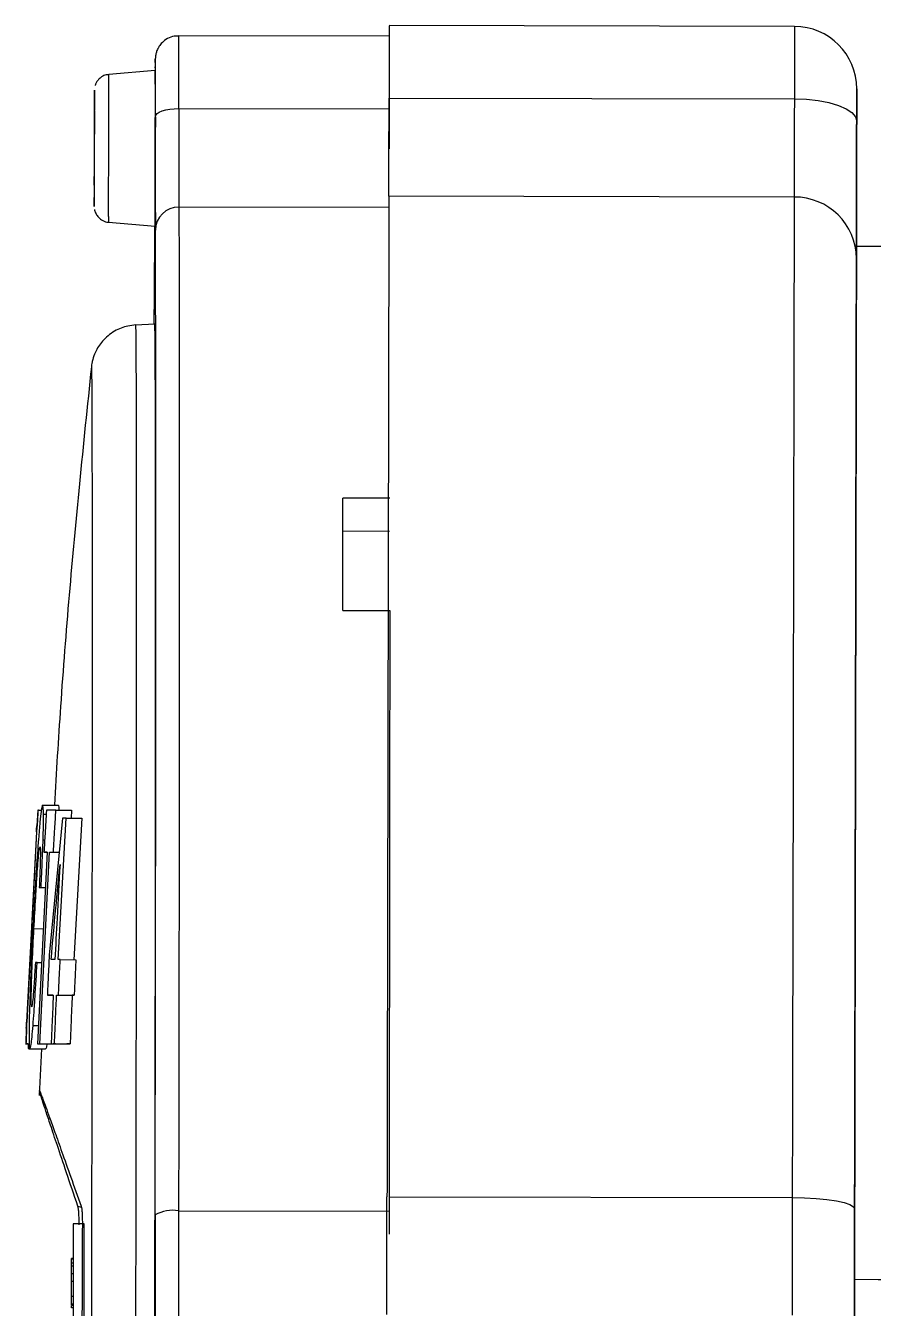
# Model space of a CAD drawing. Header units: millimetres. Extents: x 2384 to 4064, y 886 to 2074.
# Drawn here: x 2706.9 to 2761.3, y 1814.9 to 1897.2 of the extents above; entities that cross this region are included whole.
import ezdxf

# ---------------------------------------------------------------- set-up
doc = ezdxf.new("R2010")
doc.units = ezdxf.units.MM

msp = doc.modelspace()

# ---------------------------------------------------------------- linework, layer by layer
at = {"color": 7, "linetype": 'Continuous', "lineweight": 25}
for p, q in [((2756.268, 1897.141), (2730.268, 1897.19)), ((2730.268, 1896.515), (2716.768, 1896.54)), ((2715.263, 1894.317), (2712.276, 1894.062)), ((2715.267, 1892.317), (2715.267, 1892.317)), ((2730.271, 1892.543), (2756.259, 1892.494)), ((2716.77, 1891.872), (2730.27, 1891.847)), ((2711.347, 1885.582), (2711.347, 1885.584)), ((2715.255, 1886.317), (2715.256, 1886.317)), ((2730.271, 1885.524), (2716.771, 1885.55)), ((2756.247, 1886.195), (2730.247, 1886.244)), ((2712.258, 1884.584), (2715.245, 1884.317)), ((2715.222, 1884.319), (2715.22, 1884.077)), ((2765.241, 1883.007), (2760.241, 1883.017)), ((2715.233, 1878.045), (2713.996, 1877.982)), ((2711.163, 1875.3), (2711.164, 1875.308)), ((2730.302, 1866.876), (2727.302, 1866.881)), ((2727.302, 1864.771), (2730.295, 1864.765)), ((2727.301, 1859.666), (2730.301, 1859.661)), ((2707.727, 1846.857), (2707.664, 1845.857)), ((2707.725, 1846.857), (2707.764, 1846.857)), ((2707.764, 1846.857), (2707.727, 1846.857)), ((2707.764, 1846.857), (2707.958, 1846.857)), ((2708.035, 1847.183), (2709.037, 1847.181)), ((2708.889, 1846.855), (2708.285, 1846.856)), ((2708.889, 1846.855), (2709.893, 1846.853)), ((2709.893, 1846.853), (2709.861, 1846.344)), ((2708.093, 1846.592), (2708.268, 1846.592)), ((2709.312, 1846.345), (2708.46, 1837.559)), ((2709.038, 1837.262), (2709.545, 1846.345)), ((2709.545, 1846.345), (2710.55, 1846.343)), ((2710.55, 1846.343), (2710.042, 1837.26)), ((2707.645, 1845.456), (2707.012, 1833.261)), ((2707.029, 1833.261), (2707.662, 1845.455)), ((2708.165, 1844.92), (2708.066, 1844.92)), ((2708.319, 1844.168), (2707.705, 1831.857)), ((2707.86, 1831.857), (2708.474, 1844.168)), ((2708.319, 1844.168), (2708.12, 1844.168)), ((2708.474, 1844.168), (2709.101, 1844.166)), ((2708.724, 1844.167), (2709.101, 1844.166)), ((2707.821, 1841.898), (2708.206, 1841.897)), ((2707.935, 1841.898), (2708.206, 1841.897)), ((2707.475, 1839.251), (2708.074, 1839.25)), ((2707.682, 1837.071), (2707.965, 1837.071)), ((2709.163, 1837.262), (2710.167, 1837.26)), ((2708.719, 1834.982), (2708.338, 1834.982)), ((2708.931, 1834.981), (2709.935, 1834.979)), ((2709.055, 1834.981), (2710.059, 1834.979)), ((2706.99, 1832.859), (2706.949, 1831.859)), ((2707.421, 1833.042), (2707.764, 1833.041)), ((2706.949, 1831.859), (2706.947, 1831.859)), ((2706.947, 1831.859), (2706.949, 1831.859)), ((2706.949, 1831.859), (2706.986, 1831.859)), ((2706.949, 1831.859), (2707.177, 1831.858)), ((2706.986, 1831.859), (2707.177, 1831.858)), ((2707.143, 1831.543), (2707.22, 1831.543)), ((2707.22, 1831.543), (2708.221, 1831.541)), ((2707.705, 1831.857), (2708.586, 1831.856)), ((2707.953, 1831.541), (2707.822, 1828.549)), ((2707.86, 1831.857), (2708.586, 1831.856)), ((2708.586, 1831.856), (2709.589, 1831.854)), ((2708.797, 1831.855), (2709.8, 1831.853)), ((2707.836, 1828.847), (2707.834, 1828.857)), ((2710.3, 1821.436), (2710.516, 1821.387)), ((2730.262, 1822.05), (2756.127, 1822.002)), ((2716.76, 1821.153), (2730.26, 1821.127)), ((2709.992, 1820.31), (2709.992, 1794.31)), ((2710.692, 1820.31), (2709.992, 1820.31)), ((2710.692, 1794.31), (2710.692, 1820.31)), ((2709.992, 1818.082), (2709.892, 1818.082)), ((2709.892, 1818.055), (2709.892, 1818.082)), ((2709.892, 1818.055), (2709.992, 1818.055)), ((2709.892, 1817.785), (2709.892, 1818.055)), ((2709.992, 1817.785), (2709.892, 1817.785)), ((2709.892, 1817.596), (2709.892, 1817.785)), ((2709.992, 1817.596), (2709.892, 1817.596)), ((2709.892, 1817.109), (2709.892, 1817.596)), ((2709.992, 1817.109), (2709.892, 1817.109)), ((2709.892, 1816.622), (2709.892, 1817.109)), ((2709.992, 1816.622), (2709.892, 1816.622)), ((2709.892, 1815.649), (2709.892, 1816.622)), ((2765.117, 1816.683), (2760.117, 1816.73)), ((2765.117, 1816.721), (2760.117, 1816.73)), ((2709.992, 1815.649), (2709.892, 1815.649)), ((2709.892, 1815.162), (2709.892, 1815.649)), ((2709.992, 1815.162), (2709.892, 1815.162)), ((2709.992, 1815.081), (2709.892, 1815.081)), ((2709.992, 1814.918), (2709.892, 1814.918))]:
    msp.add_line(p, q, dxfattribs=at)
at = {"color": 7, "linetype": 'Continuous', "lineweight": 25, "flags": 128}
for points in [[(2756.268, 1897.141), (2756.268, 1896.936), (2756.266, 1896.323), (2756.265, 1895.336), (2756.262, 1894.035), (2756.259, 1892.494)], [(2715.26, 1894.622), (2715.26, 1894.585), (2715.259, 1894.317)], [(2715.265, 1895.034), (2715.263, 1894.992), (2715.26, 1894.622)], [(2715.242, 1884.318), (2715.244, 1884.143), (2715.247, 1884.32), (2715.25, 1884.84), (2715.253, 1885.666), (2715.257, 1886.743), (2715.26, 1887.997), (2715.263, 1889.343), (2715.265, 1890.689), (2715.267, 1891.943), (2715.267, 1893.02), (2715.267, 1893.847), (2715.266, 1894.366), (2715.264, 1894.543)], [(2715.264, 1894.543), (2715.261, 1894.366), (2715.261, 1894.317)], [(2730.272, 1894.396), (2730.272, 1893.267), (2730.27, 1891.847)], [(2711.35, 1885.866), (2711.353, 1886.477), (2711.356, 1887.366), (2711.359, 1888.448), (2711.361, 1889.615), (2711.363, 1890.754), (2711.363, 1891.753), (2711.363, 1892.514), (2711.362, 1892.963), (2711.361, 1893.056), (2711.358, 1892.784), (2711.355, 1892.173), (2711.352, 1891.283), (2711.349, 1890.202), (2711.347, 1889.034), (2711.345, 1887.896), (2711.345, 1886.897), (2711.345, 1886.136), (2711.346, 1885.686), (2711.347, 1885.582)], [(2756.259, 1892.494), (2756.257, 1891.321), (2756.255, 1890.226), (2756.253, 1889.228), (2756.251, 1888.343), (2756.25, 1887.586), (2756.249, 1886.969), (2756.248, 1886.503), (2756.247, 1886.195)], [(2756.259, 1892.494), (2757.04, 1892.465), (2757.79, 1892.383), (2758.481, 1892.251), (2759.087, 1892.073), (2759.584, 1891.857), (2759.953, 1891.612), (2760.18, 1891.345), (2760.257, 1891.068)], [(2715.267, 1891.347), (2715.296, 1891.45), (2715.382, 1891.549), (2715.522, 1891.64), (2715.709, 1891.72), (2715.936, 1891.785), (2716.196, 1891.833), (2716.478, 1891.862), (2716.77, 1891.872)], [(2730.27, 1891.847), (2730.269, 1890.672), (2730.268, 1889.575), (2730.268, 1889.284)], [(2711.347, 1885.584), (2711.347, 1885.594), (2711.35, 1885.866)], [(2716.771, 1885.55), (2716.778, 1884.409), (2716.784, 1882.918), (2716.789, 1881.082), (2716.794, 1878.911), (2716.797, 1876.413), (2716.8, 1873.601), (2716.802, 1870.486), (2716.802, 1867.084), (2716.802, 1863.409), (2716.801, 1859.478), (2716.799, 1855.309), (2716.796, 1850.92), (2716.792, 1846.332), (2716.787, 1841.565), (2716.782, 1836.641), (2716.775, 1831.583), (2716.768, 1826.412), (2716.76, 1821.153)], [(2756.247, 1886.195), (2756.245, 1885.072), (2756.242, 1883.597), (2756.239, 1881.777), (2756.235, 1879.621), (2756.23, 1877.139), (2756.225, 1874.341), (2756.219, 1871.24), (2756.213, 1867.851), (2756.206, 1864.188), (2756.199, 1860.268), (2756.191, 1856.11), (2756.182, 1851.731), (2756.174, 1847.152), (2756.165, 1842.393), (2756.156, 1837.476), (2756.146, 1832.423), (2756.136, 1827.257), (2756.127, 1822.002)], [(2712.262, 1884.943), (2712.259, 1884.618), (2712.258, 1884.584)], [(2715.249, 1884.696), (2715.246, 1884.353), (2715.245, 1884.317)], [(2715.257, 1820.887), (2715.265, 1826.048), (2715.272, 1831.122), (2715.278, 1836.085), (2715.284, 1840.917), (2715.289, 1845.594), (2715.292, 1850.096), (2715.295, 1854.403), (2715.297, 1858.494), (2715.298, 1862.351), (2715.298, 1865.957), (2715.298, 1869.296), (2715.296, 1872.352), (2715.294, 1875.112), (2715.29, 1877.562), (2715.286, 1879.693), (2715.281, 1881.494), (2715.275, 1882.958), (2715.268, 1884.077)], [(2713.996, 1877.982), (2714.001, 1877.904), (2714.009, 1877.494), (2714.016, 1876.735), (2714.022, 1875.63), (2714.028, 1874.185), (2714.033, 1872.407), (2714.036, 1870.305), (2714.039, 1867.888), (2714.041, 1865.171), (2714.043, 1862.164), (2714.043, 1858.884), (2714.042, 1855.347), (2714.041, 1851.57), (2714.038, 1847.572), (2714.035, 1843.372), (2714.031, 1838.992), (2714.026, 1834.453), (2714.02, 1829.778), (2714.014, 1824.988), (2714.006, 1820.11), (2713.998, 1815.165), (2713.992, 1811.707)], [(2715.23, 1811.813), (2715.232, 1813.118), (2715.24, 1818.106), (2715.248, 1823.037), (2715.255, 1827.887), (2715.261, 1832.633), (2715.266, 1837.25), (2715.271, 1841.716), (2715.274, 1846.008), (2715.277, 1850.105), (2715.279, 1853.986), (2715.28, 1857.633), (2715.28, 1861.026), (2715.279, 1864.15), (2715.277, 1866.988), (2715.275, 1869.526), (2715.271, 1871.752), (2715.267, 1873.655), (2715.261, 1875.225), (2715.255, 1876.454), (2715.249, 1877.336), (2715.241, 1877.868), (2715.233, 1878.045)], [(2727.301, 1859.666), (2727.301, 1860.618), (2727.302, 1861.556), (2727.302, 1862.479), (2727.302, 1863.389), (2727.302, 1864.284), (2727.302, 1865.165), (2727.302, 1866.031), (2727.302, 1866.881)], [(2730.301, 1859.661), (2730.299, 1855.476), (2730.296, 1851.068), (2730.292, 1846.457), (2730.288, 1841.665), (2730.282, 1836.712), (2730.276, 1831.623), (2730.268, 1826.42), (2730.26, 1821.127)], [(2756.127, 1822.002), (2756.124, 1820.753), (2756.122, 1819.554), (2756.12, 1818.427), (2756.118, 1817.389), (2756.116, 1816.458), (2756.115, 1815.649), (2756.113, 1814.976), (2756.112, 1814.45)], [(2756.127, 1822.002), (2756.907, 1821.986), (2757.657, 1821.944), (2758.349, 1821.875), (2758.955, 1821.783), (2759.452, 1821.672), (2759.821, 1821.546), (2760.049, 1821.409), (2760.125, 1821.266)], [(2730.26, 1821.127), (2730.258, 1819.877), (2730.258, 1819.659)], [(2760.117, 1816.73), (2760.107, 1811.433), (2760.104, 1809.73)]]:
    msp.add_lwpolyline(points, dxfattribs=at)
at = {"color": 7, "linetype": 'Continuous', "lineweight": 25}
for centre, radius, start, end in [((2756.261, 1893.141), 4, 359.89234, 89.89234), ((2088.875, 1893.837), 627.898, 359.820698, 0.246682), ((2291.182, 1893.002), 424.088, 359.77653, 0.27462), ((1456.27, 1891.442), 1256.009, 359.703541, 0.119492), ((1389.988, 1891.553), 1325.279, 359.703541, 0.119492), ((4211.123, 1887.962), 1495.86, 179.870344, 180.148836), ((4017.514, 1888.929), 1300.747, 179.870344, 180.148836), ((2716.757, 1884.061), 1.489, 89.43311, 179.40158), ((2756.271, 1882.226), 3.969, 0.34561, 90.33851), ((3964.399, 1871.962), 1249.238, 179.444348, 179.72113), ((5406.196, 1815.311), 2690.945, 179.881276, 180.066691), ((2716.393, 1818.843), 2.339, 80.97379, 119.06365), ((5056.707, 1816.304), 2339.952, 179.881276, 180.066691)]:
    msp.add_arc(centre, radius, start, end, dxfattribs=at)
for points, knots in [([(2730.268, 1897.187), (2730.268, 1897.126), (2730.268, 1897.003), (2730.266, 1896.002), (2730.263, 1894.516), (2730.261, 1893.2), (2730.259, 1892.543)], [0, 0, 0, 0, 0.248061, 0.498707, 0.749354, 1, 1, 1, 1]), ([(2716.766, 1896.521), (2716.633, 1896.519), (2716.342, 1896.514), (2715.955, 1896.325), (2715.652, 1896.068), (2715.459, 1895.798), (2715.347, 1895.55), (2715.293, 1895.351), (2715.274, 1895.212), (2715.268, 1895.146), (2715.266, 1895.113), (2715.265, 1895.083), (2715.264, 1895.038), (2715.263, 1894.955), (2715.261, 1894.751), (2715.26, 1894.617)], [0, 0, 0, 0, 0.090802, 0.199118, 0.287983, 0.363139, 0.425424, 0.474171, 0.506425, 0.521488, 0.533947, 0.552183, 0.590278, 0.730521, 1, 1, 1, 1]), ([(2712.273, 1894.045), (2712.219, 1894.044), (2712.059, 1894.041), (2711.831, 1893.926), (2711.625, 1893.757), (2711.496, 1893.577), (2711.429, 1893.443), (2711.41, 1893.37), (2711.407, 1893.357)], [0, 0, 0, 0, 0.135875, 0.404257, 0.623977, 0.809795, 0.964008, 1, 1, 1, 1]), ([(2760.257, 1891.068), (2760.257, 1891.354), (2760.258, 1891.939), (2760.26, 1892.608), (2760.26, 1893.054), (2760.26, 1893.107), (2760.26, 1893.134)], [0, 0, 0, 0, 0.244178, 0.5, 0.755822, 1, 1, 1, 1]), ([(2760.26, 1893.134), (2760.26, 1893.105), (2760.26, 1893.048), (2760.259, 1892.596), (2760.258, 1891.922), (2760.257, 1891.336), (2760.257, 1891.049)], [0, 0, 0, 0, 0.244178, 0.5, 0.755822, 1, 1, 1, 1]), ([(2711.349, 1887.68), (2711.349, 1887.834), (2711.348, 1888.018), (2711.348, 1888.346), (2711.349, 1888.605), (2711.35, 1889.181), (2711.352, 1889.821), (2711.353, 1890.443), (2711.353, 1890.777), (2711.354, 1890.949), (2711.355, 1891.06), (2711.356, 1891.182), (2711.357, 1891.481), (2711.359, 1891.712), (2711.359, 1891.7), (2711.359, 1891.489), (2711.359, 1890.893), (2711.36, 1890.635), (2711.36, 1890.303), (2711.359, 1890.045), (2711.358, 1889.468), (2711.357, 1888.828), (2711.355, 1888.207), (2711.355, 1887.872), (2711.354, 1887.701), (2711.353, 1887.59), (2711.352, 1887.468), (2711.351, 1887.168), (2711.349, 1886.937), (2711.349, 1886.949), (2711.349, 1887.164), (2711.349, 1887.445), (2711.349, 1887.68)], [0, 0, 0, 0, 0.066265, 0.079332, 0.091749, 0.120574, 0.19854, 0.226761, 0.249845, 0.26589, 0.284505, 0.318085, 0.379426, 0.408251, 0.420668, 0.433735, 0.5, 0.566265, 0.579332, 0.591749, 0.620574, 0.69854, 0.726761, 0.749845, 0.76589, 0.784505, 0.818085, 0.879426, 0.908251, 0.920668, 0.933735, 1, 1, 1, 1]), ([(2760.24, 1882.25), (2760.241, 1882.544), (2760.242, 1883.141), (2760.245, 1885.148), (2760.25, 1887.803), (2760.255, 1889.992), (2760.257, 1891.068)], [0, 0, 0, 0, 0.245796, 0.5, 0.754204, 1, 1, 1, 1]), ([(2760.257, 1891.049), (2760.255, 1889.967), (2760.25, 1887.766), (2760.245, 1885.14), (2760.242, 1883.509), (2760.242, 1883.088), (2760.242, 1883.017)], [0, 0, 0, 0, 0.304992, 0.620417, 0.935841, 1, 1, 1, 1]), ([(2711.365, 1885.398), (2711.368, 1885.384), (2711.383, 1885.288), (2711.454, 1885.109), (2711.621, 1884.866), (2711.888, 1884.676), (2712.128, 1884.576), (2712.253, 1884.587), (2712.258, 1884.587)], [0, 0, 0, 0, 0.035109, 0.231963, 0.433106, 0.711596, 0.986848, 1, 1, 1, 1]), ([(2760.241, 1882.98), (2760.241, 1882.902), (2760.241, 1882.742), (2760.238, 1881.123), (2760.233, 1878.475), (2760.226, 1874.757), (2760.217, 1870.055), (2760.206, 1864.43), (2760.194, 1857.967), (2760.181, 1850.761), (2760.166, 1842.918), (2760.15, 1834.55), (2760.134, 1825.794), (2760.122, 1819.751), (2760.117, 1816.73)], [0, 0, 0, 0, 0.077766, 0.161605, 0.245445, 0.329284, 0.413124, 0.496963, 0.580803, 0.664642, 0.748482, 0.832321, 0.916161, 1, 1, 1, 1]), ([(2760.125, 1821.266), (2760.13, 1823.666), (2760.139, 1828.509), (2760.152, 1835.598), (2760.165, 1842.555), (2760.178, 1849.257), (2760.19, 1855.594), (2760.201, 1861.44), (2760.211, 1866.705), (2760.219, 1871.314), (2760.227, 1875.201), (2760.233, 1878.325), (2760.237, 1880.745), (2760.239, 1881.751), (2760.24, 1882.25)], [0, 0, 0, 0, 0.079959, 0.161371, 0.244142, 0.328893, 0.414216, 0.5, 0.585778, 0.671102, 0.755858, 0.838624, 0.920039, 1, 1, 1, 1]), ([(2714.021, 1877.984), (2713.849, 1877.967), (2713.37, 1877.922), (2712.596, 1877.613), (2711.869, 1877.013), (2711.439, 1876.338), (2711.256, 1875.817), (2711.185, 1875.487), (2711.169, 1875.36), (2711.164, 1875.308), (2711.162, 1875.299)], [0, 0, 0, 0, 0.111362, 0.308749, 0.52529, 0.707852, 0.820127, 0.887845, 0.979585, 1, 1, 1, 1]), ([(2711.162, 1875.299), (2710.903, 1872.798), (2710.151, 1865.545), (2709.325, 1856.173), (2708.913, 1849.293), (2708.787, 1847.181)], [0, 0, 0, 0, 0.267282, 0.775148, 1, 1, 1, 1]), ([(2711.164, 1875.308), (2711.169, 1875.219), (2711.178, 1875.038), (2711.189, 1873.538), (2711.198, 1871.04), (2711.205, 1867.415), (2711.209, 1862.705), (2711.21, 1856.976), (2711.208, 1850.541), (2711.204, 1843.644), (2711.197, 1836.515), (2711.189, 1829.119), (2711.178, 1821.627), (2711.166, 1814.193), (2711.157, 1809.267), (2711.153, 1806.851)], [0, 0, 0, 0, 0.073675, 0.150434, 0.229885, 0.311524, 0.394751, 0.478886, 0.563205, 0.640041, 0.715869, 0.790184, 0.862545, 0.932581, 1, 1, 1, 1]), ([(2707.701, 1845.857), (2707.713, 1846.043), (2707.733, 1846.376), (2707.754, 1846.71), (2707.764, 1846.857)], [0, 0, 0, 0, 0.556974, 1, 1, 1, 1]), ([(2708.035, 1847.183), (2708.005, 1847.112), (2707.957, 1847.002), (2707.861, 1846.112), (2707.801, 1845.383), (2707.77, 1845.004)], [0, 0, 0, 0, 0.452493, 0.714814, 1, 1, 1, 1]), ([(2708.093, 1846.592), (2708.088, 1846.764), (2708.078, 1847.12), (2708.049, 1847.161), (2708.035, 1847.183)], [0, 0, 0, 0, 0.482517, 1, 1, 1, 1]), ([(2708.285, 1846.856), (2708.253, 1846.35), (2708.197, 1845.454), (2708.143, 1844.558), (2708.12, 1844.168)], [0, 0, 0, 0, 0.565204, 1, 1, 1, 1]), ([(2708.724, 1844.167), (2708.754, 1844.666), (2708.808, 1845.562), (2708.864, 1846.458), (2708.889, 1846.855)], [0, 0, 0, 0, 0.556552, 1, 1, 1, 1]), ([(2709.037, 1847.181), (2709.052, 1847.171), (2709.074, 1847.157), (2709.082, 1846.919), (2709.084, 1846.855)], [0, 0, 0, 0, 0.727876, 1, 1, 1, 1]), ([(2708.066, 1844.92), (2708.076, 1845.267), (2708.096, 1845.961), (2708.094, 1846.382), (2708.093, 1846.592)], [0, 0, 0, 0, 0.500493, 1, 1, 1, 1]), ([(2709.545, 1846.345), (2709.5, 1846.345), (2709.421, 1846.345), (2709.345, 1846.345), (2709.312, 1846.345)], [0, 0, 0, 0, 0.564034, 1, 1, 1, 1]), ([(2707.638, 1845.456), (2707.645, 1845.573), (2707.658, 1845.803), (2707.661, 1845.84), (2707.663, 1845.857)], [0, 0, 0, 0, 0.508208, 1, 1, 1, 1]), ([(2707.664, 1845.857), (2707.664, 1845.84), (2707.663, 1845.803), (2707.651, 1845.573), (2707.645, 1845.456)], [0, 0, 0, 0, 0.491793, 1, 1, 1, 1]), ([(2707.662, 1845.455), (2707.671, 1845.574), (2707.689, 1845.804), (2707.697, 1845.84), (2707.701, 1845.857)], [0, 0, 0, 0, 0.514749, 1, 1, 1, 1]), ([(2707.77, 1845.004), (2707.725, 1844.393), (2707.645, 1843.295), (2707.523, 1841.294), (2707.45, 1839.983), (2707.409, 1839.261)], [0, 0, 0, 0, 0.36011, 0.647462, 1, 1, 1, 1]), ([(2707.71, 1843.09), (2707.729, 1843.338), (2707.766, 1843.81), (2707.824, 1844.382), (2707.853, 1844.451), (2707.87, 1844.495)], [0, 0, 0, 0, 0.296714, 0.56253, 1, 1, 1, 1]), ([(2707.87, 1844.495), (2707.878, 1844.474), (2707.895, 1844.432), (2707.893, 1844.023), (2707.881, 1843.499), (2707.862, 1842.849), (2707.838, 1842.281), (2707.821, 1841.898)], [0, 0, 0, 0, 0.233217, 0.476546, 0.60225, 0.732009, 1, 1, 1, 1]), ([(2707.935, 1841.898), (2707.963, 1842.489), (2708.016, 1843.567), (2708.051, 1844.499), (2708.066, 1844.92)], [0, 0, 0, 0, 0.549267, 1, 1, 1, 1]), ([(2708.12, 1844.168), (2708.155, 1844.168), (2708.217, 1844.168), (2708.288, 1844.168), (2708.319, 1844.168)], [0, 0, 0, 0, 0.555156, 1, 1, 1, 1]), ([(2708.474, 1844.168), (2708.518, 1844.167), (2708.598, 1844.167), (2708.685, 1844.167), (2708.724, 1844.167)], [0, 0, 0, 0, 0.554411, 1, 1, 1, 1]), ([(2707.475, 1839.251), (2707.514, 1839.925), (2707.572, 1840.934), (2707.651, 1842.23), (2707.69, 1842.803), (2707.71, 1843.09)], [0, 0, 0, 0, 0.501448, 0.75111, 1, 1, 1, 1]), ([(2708.583, 1837.263), (2708.682, 1838.373), (2708.862, 1840.407), (2709.062, 1842.439), (2709.153, 1843.362)], [0, 0, 0, 0, 0.545958, 1, 1, 1, 1]), ([(2709.153, 1843.362), (2709.087, 1842.212), (2708.972, 1840.18), (2708.871, 1838.146), (2708.827, 1837.263)], [0, 0, 0, 0, 0.565441, 1, 1, 1, 1]), ([(2707.821, 1841.898), (2707.841, 1841.898), (2707.877, 1841.898), (2707.917, 1841.898), (2707.935, 1841.898)], [0, 0, 0, 0, 0.556828, 1, 1, 1, 1]), ([(2707.409, 1839.261), (2707.354, 1838.136), (2707.254, 1836.082), (2707.203, 1834.385), (2707.18, 1833.618)], [0, 0, 0, 0, 0.54774, 1, 1, 1, 1]), ([(2707.318, 1835.532), (2707.335, 1836.048), (2707.373, 1837.198), (2707.439, 1838.521), (2707.475, 1839.251)], [0, 0, 0, 0, 0.448512, 1, 1, 1, 1]), ([(2707.569, 1837.071), (2707.544, 1836.661), (2707.507, 1836.042), (2707.458, 1835.289), (2707.433, 1834.99), (2707.42, 1834.842)], [0, 0, 0, 0, 0.498783, 0.750565, 1, 1, 1, 1]), ([(2707.421, 1833.042), (2707.442, 1833.315), (2707.486, 1833.863), (2707.573, 1835.187), (2707.638, 1836.318), (2707.682, 1837.071)], [0, 0, 0, 0, 0.250013, 0.500775, 1, 1, 1, 1]), ([(2707.682, 1837.071), (2707.66, 1837.071), (2707.62, 1837.071), (2707.584, 1837.071), (2707.569, 1837.071)], [0, 0, 0, 0, 0.564134, 1, 1, 1, 1]), ([(2708.46, 1837.559), (2708.437, 1837.075), (2708.395, 1836.217), (2708.356, 1835.358), (2708.338, 1834.982)], [0, 0, 0, 0, 0.562654, 1, 1, 1, 1]), ([(2708.827, 1837.263), (2708.779, 1837.263), (2708.696, 1837.263), (2708.617, 1837.263), (2708.583, 1837.263)], [0, 0, 0, 0, 0.565906, 1, 1, 1, 1]), ([(2709.163, 1837.262), (2709.139, 1837.262), (2709.097, 1837.262), (2709.056, 1837.262), (2709.038, 1837.262)], [0, 0, 0, 0, 0.562632, 1, 1, 1, 1]), ([(2709.055, 1834.981), (2709.075, 1835.406), (2709.11, 1836.166), (2709.146, 1836.926), (2709.163, 1837.262)], [0, 0, 0, 0, 0.558484, 1, 1, 1, 1]), ([(2710.167, 1837.26), (2710.146, 1836.833), (2710.109, 1836.073), (2710.074, 1835.313), (2710.059, 1834.979)], [0, 0, 0, 0, 0.561509, 1, 1, 1, 1]), ([(2707.334, 1834.231), (2707.327, 1834.245), (2707.313, 1834.273), (2707.305, 1834.527), (2707.305, 1834.952), (2707.314, 1835.34), (2707.318, 1835.532)], [0, 0, 0, 0, 0.253705, 0.504972, 0.753884, 1, 1, 1, 1]), ([(2707.42, 1834.842), (2707.402, 1834.65), (2707.367, 1834.291), (2707.345, 1834.25), (2707.334, 1834.231)], [0, 0, 0, 0, 0.531035, 1, 1, 1, 1]), ([(2708.338, 1834.982), (2708.405, 1834.982), (2708.526, 1834.982), (2708.659, 1834.982), (2708.719, 1834.982)], [0, 0, 0, 0, 0.549838, 1, 1, 1, 1]), ([(2708.719, 1834.982), (2708.693, 1834.396), (2708.647, 1833.354), (2708.604, 1832.312), (2708.586, 1831.856)], [0, 0, 0, 0, 0.562267, 1, 1, 1, 1]), ([(2708.797, 1831.855), (2708.821, 1832.437), (2708.864, 1833.479), (2708.91, 1834.521), (2708.931, 1834.981)], [0, 0, 0, 0, 0.5579878, 1, 1, 1, 1]), ([(2708.931, 1834.981), (2708.954, 1834.981), (2708.995, 1834.981), (2709.037, 1834.981), (2709.055, 1834.981)], [0, 0, 0, 0, 0.557215, 1, 1, 1, 1]), ([(2709.935, 1834.979), (2709.908, 1834.394), (2709.862, 1833.352), (2709.819, 1832.31), (2709.8, 1831.853)], [0, 0, 0, 0, 0.561997, 1, 1, 1, 1]), ([(2710.059, 1834.979), (2710.035, 1834.979), (2709.993, 1834.979), (2709.952, 1834.979), (2709.935, 1834.979)], [0, 0, 0, 0, 0.5627844, 1, 1, 1, 1]), ([(2706.986, 1831.859), (2706.993, 1832.044), (2707.007, 1832.377), (2707.021, 1832.71), (2707.027, 1832.859)], [0, 0, 0, 0, 0.555505, 1, 1, 1, 1]), ([(2706.988, 1832.859), (2706.989, 1832.876), (2706.99, 1832.913), (2707, 1833.143), (2707.005, 1833.261)], [0, 0, 0, 0, 0.49078, 1, 1, 1, 1]), ([(2707.012, 1833.261), (2707.006, 1833.143), (2706.994, 1832.913), (2706.991, 1832.876), (2706.99, 1832.859)], [0, 0, 0, 0, 0.509216, 1, 1, 1, 1]), ([(2707.027, 1832.859), (2707.025, 1832.877), (2707.021, 1832.914), (2707.026, 1833.145), (2707.029, 1833.261)], [0, 0, 0, 0, 0.49814, 1, 1, 1, 1]), ([(2707.18, 1833.618), (2707.174, 1833.307), (2707.162, 1832.677), (2707.165, 1832.009), (2707.183, 1831.608), (2707.208, 1831.564), (2707.22, 1831.543)], [0, 0, 0, 0, 0.239072, 0.485952, 0.739492, 1, 1, 1, 1]), ([(2707.22, 1831.543), (2707.244, 1831.592), (2707.282, 1831.67), (2707.354, 1832.276), (2707.398, 1832.781), (2707.421, 1833.042)], [0, 0, 0, 0, 0.462063, 0.722152, 1, 1, 1, 1]), ([(2707.082, 1831.858), (2707.071, 1831.858), (2707.053, 1831.859), (2707.038, 1831.859), (2707.031, 1831.859)], [0, 0, 0, 0, 0.563122, 1, 1, 1, 1]), ([(2707.143, 1831.543), (2707.135, 1831.549), (2707.124, 1831.56), (2707.123, 1831.786), (2707.123, 1831.858)], [0, 0, 0, 0, 0.680882, 1, 1, 1, 1]), ([(2707.705, 1831.857), (2707.733, 1831.857), (2707.783, 1831.857), (2707.836, 1831.857), (2707.86, 1831.857)], [0, 0, 0, 0, 0.55383, 1, 1, 1, 1]), ([(2708.302, 1831.856), (2708.301, 1831.85), (2708.268, 1831.565), (2708.244, 1831.553), (2708.221, 1831.541)], [0, 0, 0, 0, 0.022113, 1, 1, 1, 1]), ([(2708.586, 1831.856), (2708.624, 1831.856), (2708.693, 1831.856), (2708.765, 1831.855), (2708.797, 1831.855)], [0, 0, 0, 0, 0.554564, 1, 1, 1, 1]), ([(2708.862, 1831.855), (2708.832, 1831.855), (2708.778, 1831.855), (2708.729, 1831.855), (2708.707, 1831.855)], [0, 0, 0, 0, 0.566165, 1, 1, 1, 1]), ([(2709.8, 1831.853), (2709.76, 1831.854), (2709.688, 1831.854), (2709.619, 1831.854), (2709.589, 1831.854)], [0, 0, 0, 0, 0.5654356, 1, 1, 1, 1]), ([(2707.834, 1828.857), (2707.839, 1828.85), (2707.849, 1828.836), (2707.895, 1828.723), (2707.967, 1828.536), (2708.078, 1828.239), (2708.242, 1827.793), (2708.483, 1827.127), (2708.82, 1826.187), (2709.269, 1824.927), (2709.823, 1823.367), (2710.278, 1822.081), (2710.506, 1821.436)], [0, 0, 0, 0, 0.06793, 0.138655, 0.210456, 0.287198, 0.376437, 0.481249, 0.5991, 0.727695, 0.86341, 1, 1, 1, 1]), ([(2710.3, 1821.436), (2710.047, 1822.181), (2709.549, 1823.648), (2708.977, 1825.344), (2708.544, 1826.638), (2708.247, 1827.533), (2708.056, 1828.118), (2707.94, 1828.481), (2707.87, 1828.709), (2707.85, 1828.781), (2707.84, 1828.817)], [0, 0, 0, 0, 0.171156, 0.337266, 0.489956, 0.625692, 0.741115, 0.834988, 0.918354, 1, 1, 1, 1]), ([(2710.374, 1820.253), (2710.374, 1820.39), (2710.374, 1820.658), (2710.359, 1820.997), (2710.336, 1821.289), (2710.312, 1821.385), (2710.3, 1821.436)], [0, 0, 0, 0, 0.246867, 0.480182, 0.723828, 1, 1, 1, 1]), ([(2710.506, 1821.436), (2710.519, 1821.384), (2710.543, 1821.285), (2710.568, 1820.995), (2710.583, 1820.655), (2710.584, 1820.389), (2710.584, 1820.252)], [0, 0, 0, 0, 0.275858, 0.523521, 0.75515, 1, 1, 1, 1]), ([(2760.105, 1810.693), (2760.106, 1811.187), (2760.108, 1812.192), (2760.113, 1814.717), (2760.119, 1817.782), (2760.123, 1820.118), (2760.125, 1821.266)], [0, 0, 0, 0, 0.245796, 0.5, 0.754204, 1, 1, 1, 1]), ([(2710.584, 1820.252), (2710.575, 1818.084), (2710.555, 1813.646), (2710.538, 1806.852), (2710.53, 1800.059), (2710.532, 1795.62), (2710.534, 1793.452)], [0, 0, 0, 0, 0.244218, 0.5, 0.755782, 1, 1, 1, 1]), ([(2709.892, 1815.081), (2709.892, 1815.099), (2709.892, 1815.133), (2709.892, 1815.158), (2709.892, 1815.16), (2709.892, 1815.162)], [0, 0, 0, 0, 0.364517, 0.680686, 1, 1, 1, 1]), ([(2709.892, 1814.918), (2709.892, 1814.953), (2709.892, 1814.994), (2709.892, 1815.024), (2709.892, 1815.029)], [0, 0, 0, 0, 0.8440577, 1, 1, 1, 1])]:
    msp.add_open_spline(points, degree=3, knots=knots, dxfattribs=at)
for points in [[(2730.247, 1886.244), (2730.248, 1886.459), (2730.249, 1886.887), (2730.251, 1888.317), (2730.255, 1890.198), (2730.258, 1891.761), (2730.259, 1892.543)], [(2730.247, 1886.244), (2730.246, 1885.694), (2730.244, 1884.593), (2730.239, 1881.943), (2730.233, 1878.592), (2730.225, 1874.502), (2730.216, 1869.735), (2730.206, 1864.333), (2730.195, 1858.353), (2730.183, 1851.855), (2730.17, 1844.907), (2730.156, 1837.574), (2730.141, 1829.947), (2730.132, 1824.683), (2730.127, 1822.051)], [(2730.112, 1814.498), (2730.113, 1814.858), (2730.114, 1815.578), (2730.118, 1817.375), (2730.122, 1819.548), (2730.125, 1821.217), (2730.127, 1822.051)]]:
    msp.add_open_spline(points, degree=3, dxfattribs=at)

doc.saveas('drawing.dxf')
